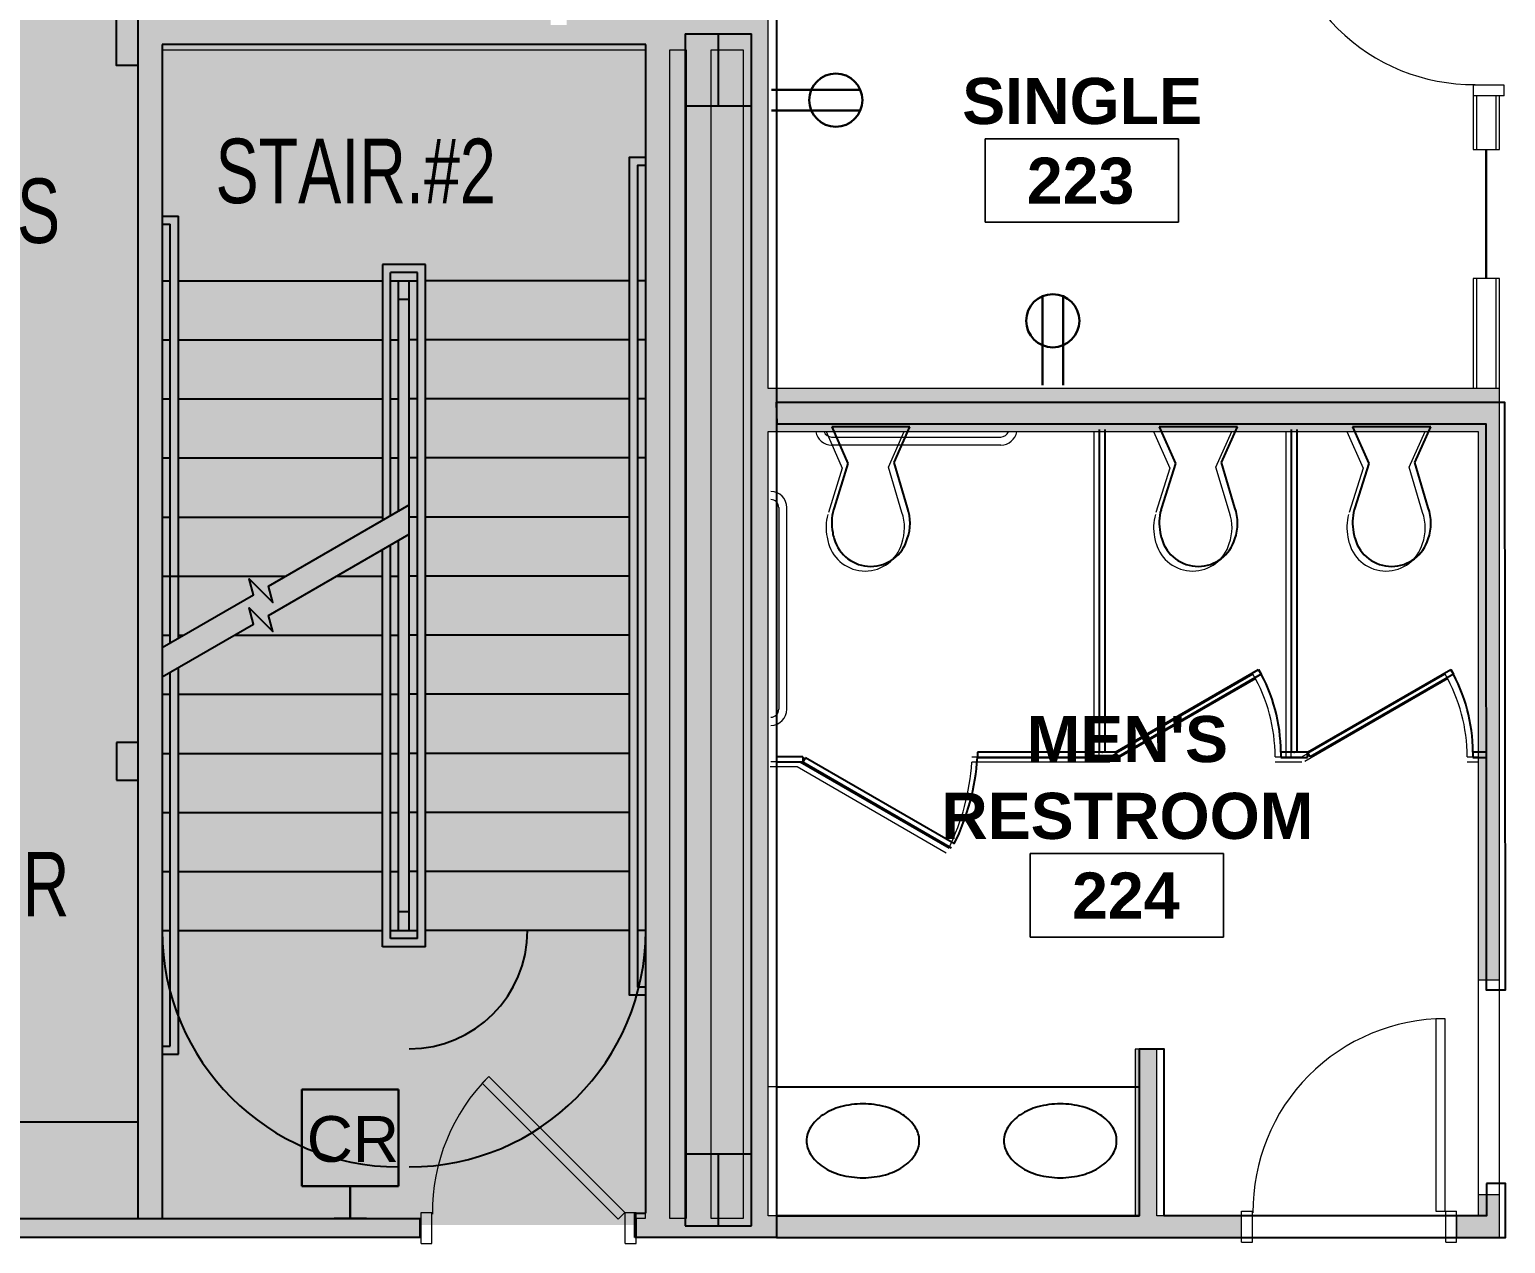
# Model space of a CAD drawing. Header units: inches. Extents: x 25273 to 28081, y 11840 to 13753.
# Drawn here: x 27173.7 to 27448.4, y 12640.2 to 12866.1 of the extents above; entities that cross this region are included whole.
import ezdxf
from ezdxf.enums import TextEntityAlignment as Align
from ezdxf.xclip import XClip

# ---------------------------------------------------------------- set-up
doc = ezdxf.new("R2010")
doc.units = ezdxf.units.IN
doc.header["$MEASUREMENT"] = 0
doc.header["$XCLIPFRAME"] = 2
for name, color, linetype in [('L1$0$A-Plmb', 3, 'Continuous'), ('L1$0$Plaza America BA02$0$17', 2, 'Continuous'), ('L1$0$Plaza America BA02$0$51', 7, 'Continuous'), ('L1$0$SCOPE', 7, 'Continuous')]:
    doc.layers.add(name, color=color, linetype=linetype)
for name, color, linetype, lineweight in [('X1$0$A-ANNO-NOTE', 131, 'Continuous', 30), ('X1$0$A-AREA-IDEN', 2, 'Continuous', 9), ('X1$0$A-DETL', 90, 'Continuous', 13), ('X1$0$A-DETL-GENF', 92, 'Continuous', 9), ('X1$0$A-DOOR', 31, 'Continuous', 13), ('X1$0$A-DOOR-FRAM', 31, 'Continuous', 20), ('X1$0$A-GLAZ', 151, 'Continuous', 13), ('X1$0$A-WALL', 113, 'Continuous', 13), ('X1$0$A-WALL-PATT', 111, 'Continuous', 13), ('X1$0$I-WALL', 2, 'Continuous', 13), ('X1$0$Plaza America_Tower 1_2nd Floor -REVIT_dwg', 8, 'Continuous', 9)]:
    doc.layers.add(name, color=color, linetype=linetype, lineweight=lineweight)
doc.styles.add('L1$0$Plaza America BA02$0$STANDARD', font='txt')
doc.styles.add('X1$0$Swis721 Lt BT', font='swissl.ttf', dxfattribs={"height": 8.514638})
doc.styles.add('X1$0$Swis721 Lt BT_B', font='', dxfattribs={"height": 8.583975})
doc.styles.get('X1$0$Swis721 Lt BT_B').set_extended_font_data('Swis721 Lt BT', bold=True)
pattern_1 = [(0, (0, 0), (30.72, 7.68), [1.267, -21.773, 1.267, -21.773, -122.88]), (0, (0, 0), (30.72, 7.68), [-46.08, 1.267, -44.813, 1.267, -21.773, -53.76]), (0, (0, 0), (30.72, 7.68), [-115.2, 1.267, -14.093, 1.267, -37.133]), (120, (11.52, 3.84), (-22.0110751, 22.7643004), [1.267, -21.773, 1.267, -21.773, -122.88]), (120, (11.52, 3.84), (-22.0110751, 22.7643004), [-46.08, 1.267, -44.813, 1.267, -21.773, -53.76]), (120, (11.52, 3.84), (-22.0110751, 22.7643004), [-115.2, 1.267, -14.093, 1.267, -37.133]), (240, (15.36, 19.2), (-8.7089249, -30.4443004), [1.267, -21.773, 1.267, -21.773, -122.88]), (240, (15.36, 19.2), (-8.7089249, -30.4443004), [-46.08, 1.267, -44.813, 1.267, -21.773, -53.76]), (240, (15.36, 19.2), (-8.7089249, -30.4443004), [-115.2, 1.267, -14.093, 1.267, -37.133])]

# ---------------------------------------------------------------- blocks, each defined once
blk = doc.blocks.new('L1$0$Plaza America BA02$0$W12X14')
at = {"color": 0, "linetype": 'ByBlock'}
for p, q in [((-74.25, 80.249625), (74.25, 80.249625)), ((0, 80.249625), (0, -80.249625)), ((-74.25, -80.249625), (74.25, -80.249625))]:
    blk.add_line(p, q, dxfattribs=at)
blk = doc.blocks.new('L1$0$Plaza America BA02$0$TOILET')
at = {"color": 0, "linetype": 'ByBlock'}
for p, q in [((-82, 180.3), (-51.9, 79.7)), ((51.1, 81.6), (82, 180.3)), ((-51.9, 79.7), (-87.4, 0)), ((87.4, 0), (51.1, 81.6)), ((-87.4, 0), (87.4, 0))]:
    blk.add_line(p, q, dxfattribs=at)
for centre, radius, start, end in [((0, 226.2), 85, 89.9996, 163.8468), ((0, 226.2), 85, 16.1534, 90.0008), ((13.8, 214.7), 101.7, 159.7734, 199.7541), ((24.3, 228.7), 61.2, 6.4687, 20.2311), ((-19.6, 213.6), 106.9, 344.3425, 11.8925), ((37.7, 197.1), 47.3, 339.2232, 344.8192)]:
    blk.add_arc(centre, radius, start, end, dxfattribs=at)
blk = doc.blocks.new('L1')
at = {"layer": 'L1$0$A-Plmb'}
blk.add_line((27093.42, 12662.84), (27193.92, 12662.84), dxfattribs=at)
at = {"layer": 'L1$0$Plaza America BA02$0$17'}
for p, q in [((27198.42, 12831.33), (27201.42, 12831.33)), ((27201.42, 12752.82), (27201.42, 12831.33)), ((27198.42, 12829.83), (27199.92, 12829.83)), ((27199.92, 12751.95), (27199.92, 12829.83)), ((27239.41, 12822.34), (27239.41, 12774.74)), ((27247.41, 12822.34), (27239.41, 12822.34)), ((27245.91, 12820.84), (27240.91, 12820.84)), ((27240.91, 12775.6), (27240.91, 12820.84)), ((27245.91, 12696.94), (27245.91, 12820.84)), ((27247.41, 12695.44), (27247.41, 12822.34)), ((27198.42, 12819.34), (27199.92, 12819.34)), ((27201.42, 12819.34), (27239.41, 12819.34)), ((27240.91, 12819.34), (27245.91, 12819.34)), ((27242.41, 12776.47), (27242.41, 12819.34)), ((27285.41, 12819.34), (27247.41, 12819.34)), ((27288.41, 12819.34), (27286.91, 12819.34)), ((27244.41, 12815.84), (27242.41, 12815.84)), ((27198.42, 12808.35), (27199.92, 12808.35)), ((27201.42, 12808.35), (27239.41, 12808.35)), ((27240.91, 12808.35), (27242.41, 12808.35)), ((27245.91, 12808.35), (27244.41, 12808.35)), ((27285.41, 12808.35), (27247.41, 12808.35)), ((27288.41, 12808.35), (27286.91, 12808.35)), ((27198.42, 12797.36), (27199.92, 12797.36)), ((27201.42, 12797.36), (27239.41, 12797.36)), ((27240.91, 12797.36), (27242.41, 12797.36)), ((27245.91, 12797.36), (27244.41, 12797.36)), ((27285.41, 12797.36), (27247.41, 12797.36)), ((27288.41, 12797.36), (27286.91, 12797.36)), ((27198.42, 12786.37), (27199.92, 12786.37)), ((27201.42, 12786.37), (27239.41, 12786.37)), ((27240.91, 12786.37), (27242.41, 12786.37)), ((27245.91, 12786.37), (27244.41, 12786.37)), ((27285.41, 12786.37), (27247.41, 12786.37)), ((27288.41, 12786.37), (27286.91, 12786.37)), ((27198.42, 12775.37), (27199.92, 12775.37)), ((27201.42, 12775.37), (27239.41, 12775.37)), ((27245.91, 12775.37), (27244.41, 12775.37)), ((27285.41, 12775.37), (27247.41, 12775.37)), ((27239.41, 12695.44), (27239.41, 12769.31)), ((27240.91, 12696.94), (27240.91, 12770.18)), ((27198.42, 12764.38), (27221.46, 12764.38)), ((27230.87, 12764.38), (27239.41, 12764.38)), ((27240.91, 12764.38), (27242.41, 12764.38)), ((27245.91, 12764.38), (27244.41, 12764.38)), ((27198.42, 12753.39), (27199.92, 12753.39)), ((27201.42, 12753.39), (27202.41, 12753.39)), ((27211.82, 12753.39), (27239.41, 12753.39)), ((27240.91, 12753.39), (27242.41, 12753.39)), ((27245.91, 12753.39), (27244.41, 12753.39)), ((27199.92, 12676.95), (27199.92, 12746.52)), ((27201.42, 12675.45), (27201.42, 12747.39)), ((27198.42, 12742.4), (27199.92, 12742.4)), ((27201.42, 12742.4), (27239.41, 12742.4)), ((27240.91, 12742.4), (27242.41, 12742.4)), ((27245.91, 12742.4), (27244.41, 12742.4)), ((27285.41, 12742.4), (27247.41, 12742.4)), ((27198.42, 12731.41), (27199.92, 12731.41)), ((27201.42, 12731.41), (27239.41, 12731.41)), ((27240.91, 12731.41), (27242.41, 12731.41)), ((27245.91, 12731.41), (27244.41, 12731.41)), ((27285.41, 12731.41), (27247.41, 12731.41)), ((27198.42, 12720.42), (27199.92, 12720.42)), ((27201.42, 12720.42), (27239.41, 12720.42)), ((27240.91, 12720.42), (27242.41, 12720.42)), ((27245.91, 12720.42), (27244.41, 12720.42)), ((27285.41, 12720.42), (27247.41, 12720.42)), ((27198.42, 12709.43), (27199.92, 12709.43)), ((27201.42, 12709.43), (27239.41, 12709.43)), ((27240.91, 12709.43), (27242.41, 12709.43)), ((27245.91, 12709.43), (27244.41, 12709.43)), ((27285.41, 12709.43), (27247.41, 12709.43)), ((27244.41, 12701.93), (27242.41, 12701.93)), ((27198.42, 12698.44), (27199.92, 12698.44)), ((27201.42, 12698.44), (27239.41, 12698.44)), ((27240.91, 12698.44), (27245.91, 12698.44)), ((27245.91, 12696.94), (27240.91, 12696.94)), ((27285.41, 12698.44), (27247.41, 12698.44)), ((27288.41, 12698.44), (27286.91, 12698.44)), ((27247.41, 12695.44), (27239.41, 12695.44)), ((27198.42, 12676.95), (27199.92, 12676.95)), ((27198.42, 12675.45), (27201.42, 12675.45))]:
    blk.add_line(p, q, dxfattribs=at)
for points in [[(27288.41, 12686.45), (27285.41, 12686.45), (27285.41, 12842.32), (27288.41, 12842.32)], [(27288.41, 12687.94), (27286.91, 12687.94), (27286.91, 12840.82), (27288.41, 12840.82)], [(27244.41, 12698.44), (27244.41, 12819.34)], [(27198.42, 12751.09), (27215.41, 12760.89), (27214.61, 12763.89), (27219, 12759.5), (27218.2, 12762.5), (27244.41, 12777.62)], [(27198.42, 12745.66), (27215.41, 12755.46), (27214.61, 12758.46), (27219, 12754.07), (27218.2, 12757.07), (27244.41, 12772.19)], [(27242.41, 12698.44), (27242.41, 12771.04)], [(27285.41, 12764.38), (27247.41, 12764.38)], [(27285.41, 12753.39), (27247.41, 12753.39)]]:
    blk.add_lwpolyline(points, dxfattribs=at)
for centre, major_axis, start_param, end_param in [((27242.41, 12698.44), (44, 0), 3.141593, 4.712389), ((27244.41, 12698.44), (44, 0), 4.712389, 6.283185), ((27244.41, 12698.44), (22, 0), 4.712389, 6.283185)]:
    blk.add_ellipse(centre, major_axis=major_axis, ratio=0.99924, start_param=start_param, end_param=end_param, dxfattribs=at)
at = {"layer": 'L1$0$SCOPE'}
for p, q in [((27193.92, 12644.85), (27193.92, 12916.76)), ((27295.72, 12865.24), (27308.1, 12865.24)), ((27295.72, 12865.24), (27295.72, 12643.54)), ((27295.72, 12865.24), (27295.72, 12865.24)), ((27288.41, 12863.3), (27198.42, 12863.3)), ((27198.42, 12863.3), (27198.42, 12644.85)), ((27288.41, 12645.85), (27288.41, 12863.3)), ((27193.92, 12733.41), (27189.92, 12733.41)), ((27189.92, 12733.41), (27189.92, 12726.41)), ((27189.92, 12726.41), (27189.92, 12726.41)), ((27189.92, 12726.41), (27193.92, 12726.41)), ((27193.92, 12644.85), (27193.92, 12644.85)), ((27246.41, 12641.36), (27246.41, 12644.85)), ((27286.41, 12641.36), (27286.41, 12645.85)), ((27286.41, 12645.85), (27288.41, 12645.85)), ((27295.72, 12643.54), (27308.1, 12643.54)), ((27246.41, 12641.36), (27051.92, 12641.36)), ((27312.72, 12641.36), (27286.41, 12641.36))]:
    blk.add_line(p, q, dxfattribs=at)
at = {"layer": 'L1$0$SCOPE', "linetype": 'Continuous'}
for p, q in [((27312.72, 12867.8), (27312.72, 12641.36)), ((27308.1, 12643.54), (27308.1, 12865.24)), ((27372.85, 12731.63), (27372.85, 12791.63)), ((27373.85, 12791.63), (27373.85, 12731.63)), ((27408.6, 12731.63), (27408.6, 12791.63)), ((27409.6, 12791.63), (27409.6, 12731.63)), ((27375.85, 12731.63), (27402.48, 12747)), ((27402.48, 12747), (27402.98, 12746.14)), ((27411.6, 12731.63), (27438.23, 12747)), ((27438.23, 12747), (27438.73, 12746.14)), ((27402.98, 12746.14), (27376.35, 12730.76)), ((27438.73, 12746.14), (27412.1, 12730.76)), ((27317.63, 12729.76), (27312.63, 12729.76)), ((27317.63, 12730.76), (27312.72, 12730.76)), ((27317.63, 12730.76), (27317.63, 12729.76)), ((27318.13, 12730.63), (27317.63, 12729.76)), ((27345.35, 12713.76), (27317.63, 12729.76)), ((27318.13, 12730.63), (27345.85, 12714.63)), ((27375.85, 12731.63), (27350.13, 12731.63)), ((27350.13, 12731.63), (27350.13, 12730.63)), ((27350.13, 12730.63), (27375.85, 12730.63)), ((27375.85, 12731.63), (27375.85, 12730.63)), ((27376.35, 12730.76), (27375.85, 12731.63)), ((27411.6, 12731.63), (27406.6, 12731.63)), ((27406.6, 12731.63), (27406.6, 12730.63)), ((27406.6, 12730.63), (27411.6, 12730.63)), ((27411.6, 12730.63), (27411.6, 12731.63)), ((27412.1, 12730.76), (27411.6, 12731.63)), ((27444.86, 12731.63), (27442.35, 12731.63)), ((27442.35, 12731.63), (27442.35, 12730.63)), ((27442.35, 12730.63), (27444.86, 12730.63)), ((27312.72, 12669.38), (27380.25, 12669.38)), ((27093.42, 12644.85), (27246.41, 12644.85)), ((27312.72, 12645.38), (27380.25, 12645.38))]:
    blk.add_line(p, q, dxfattribs=at)
at = {"layer": 'L1$0$SCOPE'}
blk.add_lwpolyline([(27193.92, 12859.37), (27189.92, 12859.37), (27189.92, 12916.76), (27253.91, 12916.76)], dxfattribs=at)
at = {"layer": 'L1$0$SCOPE', "linetype": 'Continuous'}
blk.add_lwpolyline([(27312.72, 12796.75), (27448.24, 12796.75), (27448.37, 12687.36), (27444.87, 12687.36), (27444.85, 12792.63), (27312.85, 12792.63)], close=True, dxfattribs=at)
blk.add_lwpolyline([(27444.87, 12651.36), (27444.87, 12645.38), (27384.88, 12645.38), (27384.88, 12676.38), (27380.25, 12676.38), (27380.25, 12645.38), (27312.72, 12645.38), (27312.72, 12641.36), (27448.42, 12641.36), (27448.42, 12651.36), (27444.87, 12651.36)], dxfattribs=at)
for centre, radius, start, end in [((27375.85, 12731.63), 30.75, 0, 30), ((27411.6, 12731.63), 30.75, 0, 30), ((27308.55, 12733.2), 41.66, 333.5327, 356.4677)]:
    blk.add_arc(centre, radius, start, end, dxfattribs=at)
for centre, major_axis, start_param, end_param in [((27325.77, 12657.55), (0, 7.94), 0.580003, 1.007022), ((27327.62, 12654.72), (0, 11.32), 0.264999, 0.580003), ((27328.83, 12650.24), (0, 15.96), 0, 0.264999), ((27328.83, 12650.24), (0, 15.96), 6.018186, 6.283185), ((27330.05, 12654.72), (0, 11.32), 5.703182, 6.018186), ((27331.9, 12657.55), (0, 7.94), 5.276164, 5.703182), ((27362.5, 12657.55), (0, 7.94), 0.580003, 1.007022), ((27364.35, 12654.72), (0, 11.32), 0.264999, 0.580003), ((27365.57, 12650.24), (0, 15.96), 0, 0.264999), ((27365.57, 12650.24), (0, 15.96), 6.018186, 6.283185), ((27366.78, 12654.72), (0, 11.32), 5.703182, 6.018186), ((27368.63, 12657.55), (0, 7.94), 5.276164, 5.703182), ((27322.95, 12659.33), (0, 4.61), 1.007022, 1.570796), ((27334.71, 12659.33), (0, 4.61), 4.712389, 5.276164), ((27359.68, 12659.33), (0, 4.61), 1.007022, 1.570796), ((27371.45, 12659.33), (0, 4.61), 4.712389, 5.276164), ((27322.95, 12659.33), (0, 4.61), 1.570796, 2.134571), ((27334.71, 12659.33), (0, 4.61), 4.148614, 4.712389), ((27359.68, 12659.33), (0, 4.61), 1.570796, 2.134571), ((27371.45, 12659.33), (0, 4.61), 4.148614, 4.712389), ((27325.77, 12661.11), (0, 7.94), 2.134571, 2.56159), ((27331.9, 12661.11), (0, 7.94), 3.721596, 4.148614), ((27362.5, 12661.11), (0, 7.94), 2.134571, 2.56159), ((27368.63, 12661.11), (0, 7.94), 3.721596, 4.148614), ((27327.62, 12663.94), (0, 11.32), 2.56159, 2.876594), ((27328.83, 12668.42), (0, 15.96), 2.876594, 3.141593), ((27328.83, 12668.42), (0, 15.96), 3.141593, 3.406592), ((27330.05, 12663.94), (0, 11.32), 3.406592, 3.721596), ((27364.35, 12663.94), (0, 11.32), 2.56159, 2.876594), ((27365.57, 12668.42), (0, 15.96), 2.876594, 3.141593), ((27365.57, 12668.42), (0, 15.96), 3.141593, 3.406592), ((27366.78, 12663.94), (0, 11.32), 3.406592, 3.721596)]:
    blk.add_ellipse(centre, major_axis=major_axis, ratio=0.99924, start_param=start_param, end_param=end_param, dxfattribs=at)
for p in [(27373.35, 12731.63), (27409.1, 12731.63)]:
    blk.add_point(p, dxfattribs=at)
at = {"layer": 'L1$0$SCOPE', "linetype": 'Continuous', "xscale": 0.08332999666890828, "yscale": 0.08326667999972415}
blk.add_blockref('L1$0$Plaza America BA02$0$W12X14', (27301.91, 12858.56), dxfattribs=at)
at = {"layer": 'L1$0$SCOPE', "linetype": 'Continuous', "xscale": 0.08326667999790516, "yscale": 0.08332999666890828, "rotation": 180}
for p in [(27330.3, 12792.13), (27391.25, 12792.13), (27427.23, 12792.13)]:
    blk.add_blockref('L1$0$Plaza America BA02$0$TOILET', p, dxfattribs=at)
at = {"layer": 'L1$0$SCOPE', "xscale": 0.08332999666890828, "yscale": 0.08326667999972415}
blk.add_blockref('L1$0$Plaza America BA02$0$W12X14', (27301.91, 12650.22), dxfattribs=at)
at = {"layer": 'L1$0$Plaza America BA02$0$51', "style": 'L1$0$Plaza America BA02$0$STANDARD', "width": 0.75}
for s, p in [('STAIR.#2', (27208.34, 12845.76)), ("WOMEN'S", (27121.63, 12838.35)), ('POWDER', (27126.99, 12713.08))]:
    blk.add_text(s, height=12, dxfattribs=at).set_placement(p, align=Align.TOP_LEFT)
blk = doc.blocks.new('X1$0$Single Flush - OTJ_SOLIDFLUSH_ALUM-4757488-FIRST FLOOR POWER _ SIGNAL')
at = {"layer": 'X1$0$A-DOOR', "color": 8, "lineweight": 20}
for p, q in [((-7.42, 28.2), (-8.65, 26.96)), ((17.91, 2.87), (-7.42, 28.2)), ((-8.65, 26.96), (16.67, 1.64)), ((16.67, 1.64), (17.91, 2.87))]:
    blk.add_line(p, q, dxfattribs=at)
at = {"layer": 'X1$0$A-DOOR', "lineweight": 9}
blk.add_arc((17.91, 2.87), 35.81, 135, 180.5, dxfattribs=at)
at = {"layer": 'X1$0$A-DOOR-FRAM', "color": 8}
for p, q in [((-20, -2.88), (-20, 2.87)), ((-20, 2.87), (-18, 2.87)), ((-18, -2.88), (-18, 2.87)), ((18, -2.88), (18, 2.87)), ((18, 2.87), (20, 2.87)), ((20, -2.88), (20, 2.87)), ((-20, -2.88), (-18, -2.88)), ((18, -2.88), (20, -2.88))]:
    blk.add_line(p, q, dxfattribs=at)
blk = doc.blocks.new('X1$0$Single Flush - OTJ_SOLIDFLUSH_ALUM-4900816-FIRST FLOOR POWER _ SIGNAL')
at = {"layer": 'X1$0$A-DOOR', "lineweight": 20}
for p, q in [((16.15625, 38.25), (16.15625, 2.4375)), ((17.90625, 38.25), (16.15625, 38.25)), ((17.90625, 2.4375), (17.90625, 38.25)), ((16.15625, 2.4375), (17.90625, 2.4375))]:
    blk.add_line(p, q, dxfattribs=at)
at = {"layer": 'X1$0$A-DOOR', "lineweight": 9}
blk.add_arc((17.90625, 2.4375), 35.8125, 90, 180.5, dxfattribs=at)
at = {"layer": 'X1$0$A-DOOR-FRAM'}
for p, q in [((-20, -3.3125), (-20, 2.4375)), ((-20, 2.4375), (-18, 2.4375)), ((-18, -3.3125), (-18, 2.4375)), ((18.000004, -3.3125), (18.000004, 2.4375)), ((18.000004, 2.4375), (20.000004, 2.4375)), ((20.000004, -3.3125), (20.000004, 2.4375)), ((-20, -3.3125), (-18, -3.3125)), ((18.000004, -3.3125), (20.000004, -3.3125))]:
    blk.add_line(p, q, dxfattribs=at)
blk = doc.blocks.new('X1$0$Frameless opening with glazing - 24_ x 96_-4900874-FIRST FLOOR POWER _ SIGNAL')
at = {"layer": 'X1$0$A-GLAZ', "lineweight": 30}
blk.add_line((-13.5, 0.0625), (10.5, 0.0625), dxfattribs=at)
blk = doc.blocks.new('X1$0$Single Flush - OTJ_SOLIDFLUSH_ALUM-5252930-FIRST FLOOR POWER _ SIGNAL')
at = {"layer": 'X1$0$A-DOOR', "lineweight": 20}
for p, q in [((16.15625, 38.6875), (16.15625, 2.875)), ((17.90625, 38.6875), (16.15625, 38.6875)), ((17.90625, 2.875), (17.90625, 38.6875)), ((16.15625, 2.875), (17.90625, 2.875))]:
    blk.add_line(p, q, dxfattribs=at)
at = {"layer": 'X1$0$A-DOOR', "lineweight": 9}
blk.add_arc((17.90625, 2.875), 35.8125, 90, 180.5, dxfattribs=at)
at = {"layer": 'X1$0$A-DOOR-FRAM'}
for p, q in [((-20, -2.875), (-20, 2.875)), ((-20, 2.875), (-18, 2.875)), ((-18, -2.875), (-18, 2.875)), ((18.000004, -2.875), (18.000004, 2.875)), ((18.000004, 2.875), (20.000004, 2.875)), ((20.000004, -2.875), (20.000004, 2.875)), ((-20, -2.875), (-18, -2.875)), ((18.000004, -2.875), (20.000004, -2.875))]:
    blk.add_line(p, q, dxfattribs=at)
blk = doc.blocks.new('X1$0$Room Tag - Room Name and Number-3379422-FIRST FLOOR POWER _ SIGNAL')
at = {"layer": 'X1$0$A-AREA-IDEN'}
for p, q in [((-0.1881, -0.1636), (-0.1881, -0.0018)), ((-0.1881, -0.0018), (0.1869, -0.0018)), ((0.1869, -0.0018), (-0.1881, -0.0018)), ((-0.1881, -0.0018), (-0.1881, -0.1636)), ((0.1869, -0.0018), (0.1869, -0.1636)), ((0.1869, -0.1636), (0.1869, -0.0018)), ((0.1869, -0.1636), (-0.1881, -0.1636)), ((-0.1881, -0.1636), (0.1869, -0.1636))]:
    blk.add_line(p, q, dxfattribs=at)
blk = doc.blocks.new('X1')
at = {"layer": 'X1$0$A-DETL-GENF'}
h = blk.add_hatch(color=9, dxfattribs=at)
h.paths.add_polyline_path([(27087.52, 12643.67), (27089.92, 12643.67), (27089.92, 12657.84), (27052.32, 12657.84), (27052.32, 12643.67), (27052.63, 12643.67)], flags=0)
h.paths.add_polyline_path([(27273.47, 12643.67), (27286.6, 12643.67), (27286.6, 12644.86), (27288.29, 12644.86), (27288.29, 12862.26), (27198.54, 12862.26), (27198.54, 12644.86), (27246.6, 12644.86), (27246.6, 12643.67)], flags=0)
h.paths.add_polyline_path([(26980.88, 12643.67), (27050.32, 12643.67), (27050.32, 12659.84), (27089.92, 12659.84), (27089.92, 12683.41), (27093.42, 12683.41), (27093.42, 12644.86), (27193.92, 12644.86), (27193.92, 12726.41), (27189.92, 12726.41), (27189.92, 12733.41), (27193.92, 12733.41), (27193.92, 12916.76), (27253.72, 12916.76), (27253.72, 12996.11), (27073.92, 12996.11), (27073.92, 12862.87), (27133.92, 12862.87), (27133.92, 12859.37), (27097.92, 12859.37), (27097.92, 12733.41), (27144.92, 12733.41), (27144.92, 12726.41), (27093.42, 12726.41), (27093.42, 12723.41), (27089.92, 12723.41), (27089.92, 12757.39), (27088.42, 12757.39), (27088.42, 12760.89), (27089.92, 12760.89), (27089.92, 12859.37), (27047.92, 12859.37), (27047.92, 12814.88), (27044.42, 12814.88), (27044.42, 12859.37), (26991.69, 12859.37), (26991.69, 12771.38), (27044.42, 12771.38), (27044.42, 12774.88), (27047.92, 12774.88), (27047.92, 12760.89), (27048.42, 12760.89), (27048.42, 12757.39), (26980.32, 12757.36), (26980.32, 12734.57), (26976.82, 12734.57), (26976.82, 12757.36), (26976.19, 12757.36), (26976.19, 12784.36), (26971.67, 12784.36), (26971.67, 12788.36), (26988.19, 12788.36), (26988.19, 12862.87), (27049.92, 12862.87), (27049.92, 12996.11), (26900.43, 12996.11), (26900.43, 12815.84), (26895.43, 12815.84), (26895.43, 12788.36), (26931.67, 12788.36), (26931.67, 12784.36), (26895.43, 12784.36), (26895.43, 12765.13), (26883.43, 12765.13), (26883.43, 12692.32), (26976.82, 12692.32), (26976.82, 12694.57), (26980.32, 12694.57), (26980.32, 12643.67)], flags=0)
h.paths.add_polyline_path([(27306.55, 12644.86), (27306.55, 12862.26), (27300.58, 12862.26), (27300.58, 12644.86)], flags=0)
h.paths.add_polyline_path([(27292.91, 12644.86), (27295.95, 12644.86), (27295.95, 12862.26), (27292.91, 12862.26), (27292.91, 12645.86)], flags=0)
h.paths.add_polyline_path([(26883.43, 12645.98), (26976.82, 12645.98), (26976.82, 12656.84), (26883.43, 12656.84), (26883.43, 12646.14)], flags=0)
h.paths.add_polyline_path([(26852.25, 12645.98), (26879.93, 12645.98), (26879.93, 12765.13), (26780.35, 12765.13), (26780.35, 12732.42), (26775.35, 12732.42), (26775.35, 12690.92), (26780.35, 12690.92), (26780.35, 12645.98), (26794.69, 12645.98)], flags=0)
h.paths.add_polyline_path([(26940, 12660.34), (26976.82, 12660.34), (26976.82, 12688.82), (26883.43, 12688.82), (26883.43, 12660.34), (26884.56, 12660.34)], flags=0)
h.paths.add_polyline_path([(27027.75, 12762.39), (27036.44, 12762.39), (27036.44, 12766.38), (26991.69, 12766.38), (26991.69, 12762.39), (27005.81, 12762.39)], flags=0)
h.paths.add_polyline_path([(26095.35, 12767.11), (26110.71, 12767.11), (26110.71, 12996.11), (26095.35, 12996.11), (26095.35, 12783.64)], flags=0)
h.paths.add_polyline_path([(26443.82, 12767.11), (26502.07, 12767.11), (26502.07, 12785.09), (26443.82, 12785.09)], flags=0)
h.paths.add_polyline_path([(26431.89, 12767.11), (26439.82, 12767.11), (26439.82, 12789.09), (26502.07, 12789.09), (26502.07, 12843.66), (26462.69, 12843.66), (26462.69, 12913.61), (26502.07, 12913.61), (26502.07, 12971.12), (26439.32, 12971.12), (26439.32, 12990.11), (26374.31, 12990.11), (26374.31, 12915.83), (26312.85, 12915.83), (26312.85, 12767.11), (26431.8, 12767.11)], flags=0)
h.paths.add_polyline_path([(26194.15, 12767.11), (26205.33, 12767.11), (26205.33, 12996.11), (26159.42, 12996.11), (26159.42, 12999.11), (26119.42, 12999.11), (26119.42, 12996.11), (26115.33, 12996.11), (26115.35, 12767.11), (26150.28, 12767.11)], flags=0)
h.paths.add_polyline_path([(26209.96, 12767.11), (26229.64, 12767.11), (26229.64, 12813.56), (26209.96, 12813.56), (26209.96, 12796.35)], flags=0)
h.paths.add_polyline_path([(26308.85, 12767.11), (26308.85, 12813.56), (26233.14, 12813.56), (26233.14, 12767.11), (26281.9, 12767.11)], flags=0)
h.paths.add_polyline_path([(26879.93, 12775.13), (26881.43, 12775.13), (26881.43, 12878.23), (26780.35, 12878.23), (26780.35, 12849.04), (26775.35, 12849.04), (26775.35, 12807.54), (26780.35, 12807.54), (26780.35, 12775.13), (26852.25, 12775.13)], flags=0)
h.paths.add_polyline_path([(26520.32, 12776.11), (26520.32, 12990.11), (26512.07, 12990.11), (26512.07, 12776.11)], flags=0)
h.paths.add_polyline_path([(26612.11, 12776.11), (26613.35, 12776.11), (26613.35, 12808.86), (26619.35, 12808.86), (26619.35, 12850.36), (26613.35, 12850.36), (26613.35, 12878.07), (26523.82, 12878.07), (26523.82, 12776.11)], flags=0)
h.paths.add_polyline_path([(26229.64, 12817.56), (26308.85, 12817.56), (26308.85, 12937.11), (26312.85, 12937.11), (26312.85, 12921.83), (26368.31, 12921.83), (26368.31, 12990.11), (26349.82, 12990.11), (26349.82, 12980.62), (26312.85, 12980.62), (26312.85, 12977.11), (26308.85, 12977.11), (26308.85, 12996.11), (26291.85, 12996.11), (26291.85, 12999.11), (26251.85, 12999.11), (26251.85, 12996.11), (26209.96, 12996.11), (26209.96, 12817.56), (26211.74, 12817.56)], flags=0)
h.paths.add_polyline_path([(26502.07, 12847.66), (26502.07, 12909.61), (26466.69, 12909.61), (26466.69, 12847.66), (26501.27, 12847.66)], flags=0)
h.paths.add_polyline_path([(27056.92, 12862.87), (27066.92, 12862.87), (27066.92, 12996.11), (27056.92, 12996.11), (27056.92, 12864.39)], flags=0)
h.paths.add_polyline_path([(27198.54, 12866.89), (27270.72, 12866.89), (27270.72, 12996.11), (27261.72, 12996.11), (27261.72, 12912.76), (27198.54, 12912.76), (27198.54, 12885.78)], flags=0)
h.paths.add_polyline_path([(26523.95, 12882.07), (26613.35, 12882.07), (26613.35, 12911.36), (26619.35, 12911.36), (26619.35, 12952.86), (26613.35, 12952.86), (26613.35, 12984.11), (26615.35, 12984.11), (26615.35, 12990.11), (26523.82, 12990.11), (26523.82, 12882.07)], flags=0)
h.paths.add_polyline_path([(26881.43, 12882.23), (26881.43, 12986.11), (26780.35, 12986.11), (26780.35, 12957.77), (26775.35, 12957.77), (26775.35, 12916.27), (26780.35, 12916.27), (26780.35, 12882.23), (26852.25, 12882.23)], flags=0)
h.paths.add_polyline_path([(26479.87, 12975.12), (26502.07, 12975.12), (26502.07, 12990.11), (26443.32, 12990.11), (26443.32, 12975.12), (26476.24, 12975.12)], flags=0)
h.paths.add_polyline_path([(26334.32, 12985.62), (26334.32, 12988.61), (26312.85, 12988.61), (26312.85, 12985.62), (26325.77, 12985.62)], flags=0)
h.paths.add_polyline_path([(26334.32, 12993.61), (26334.32, 12999.11), (26312.85, 12999.11), (26312.85, 12993.61), (26325.77, 12993.61)], flags=0)
at = {"layer": 'X1$0$A-WALL-PATT', "lineweight": 9}
h = blk.add_hatch(dxfattribs=at)
h.set_pattern_fill('FP1_1', color=256, style=0, pattern_type=2)
h.set_pattern_definition(pattern_1)
h.paths.add_polyline_path([(27443.07, 12799.26), (27443.07, 12819.74), (27442.44, 12819.74), (27442.44, 12799.26)], flags=0)
h.paths.add_polyline_path([(27443.07, 12843.74), (27443.07, 12853.74), (27442.44, 12853.74), (27442.44, 12843.74)], flags=0)
h.paths.add_polyline_path([(27442.44, 12893.74), (27443.07, 12893.74), (27443.07, 12901.01), (27442.44, 12901.01), (27442.44, 12900.05)], flags=0)
h.paths.add_polyline_path([(27443.07, 12904.64), (27443.07, 12906.62), (27442.44, 12906.62), (27442.44, 12904.64)], flags=0)
h.paths.add_polyline_path([(27442.44, 12946.62), (27443.07, 12946.62), (27443.07, 12997.86), (27442.44, 12997.86), (27442.44, 12973.72)], flags=0)
h.paths.add_polyline_path([(27442.44, 13001.49), (27443.07, 13001.49), (27443.07, 13069.61), (27442.44, 13069.61), (27442.44, 13002.11)], flags=0)
h.paths.add_polyline_path([(27443.07, 13093.61), (27443.07, 13103.61), (27442.44, 13103.61), (27442.44, 13093.61)], flags=0)
h.paths.add_polyline_path([(27442.44, 13143.61), (27443.07, 13143.61), (27443.07, 13148.23), (27442.44, 13148.23), (27442.44, 13146.81)], flags=0)
h.paths.add_polyline_path([(27443.07, 13151.86), (27443.07, 13156.48), (27442.44, 13156.48), (27442.44, 13151.86)], flags=0)
h = blk.add_hatch(dxfattribs=at)
h.set_pattern_fill('FP1_1', color=256, style=0, pattern_type=2)
h.set_pattern_definition(pattern_1)
h.paths.add_polyline_path([(27446.69, 12799.26), (27447.32, 12799.26), (27447.32, 12819.74), (27446.69, 12819.74)], flags=0)
h.paths.add_polyline_path([(27447.32, 12843.74), (27447.32, 12853.74), (27446.69, 12853.74), (27446.69, 12843.74)], flags=0)
h.paths.add_polyline_path([(27446.69, 12893.74), (27447.32, 12893.74), (27447.32, 12906.62), (27446.69, 12906.62), (27446.69, 12901.01)], flags=0)
h.paths.add_polyline_path([(27446.69, 12946.62), (27447.32, 12946.62), (27447.32, 13069.61), (27446.69, 13069.61), (27446.69, 12973.72)], flags=0)
h.paths.add_polyline_path([(27446.69, 13093.61), (27447.32, 13093.61), (27447.32, 13103.61), (27446.69, 13103.61)], flags=0)
h.paths.add_polyline_path([(27446.69, 13143.61), (27447.32, 13143.61), (27447.32, 13156.48), (27446.69, 13156.48), (27446.69, 13148.23)], flags=0)
for points in [[(27198.54, 12644.86), (27198.54, 12912.76), (27193.92, 12912.76), (27193.92, 12644.86)], [(27273.72, 12862.26), (27311.18, 12862.26), (27311.18, 12869.26), (27273.72, 12869.26), (27273.72, 12866.89)], [(27198.54, 12862.26), (27273.72, 12862.26), (27273.72, 12866.89), (27198.54, 12866.89)], [(27292.91, 12644.86), (27292.91, 12862.26), (27288.29, 12862.26), (27288.29, 12644.86)], [(27300.58, 12644.86), (27300.58, 12862.26), (27295.95, 12862.26), (27295.99, 12644.86)], [(27311.18, 12799.26), (27311.18, 12862.26), (27306.55, 12862.26), (27306.55, 12799.26), (27310.55, 12799.26)], [(27311.18, 12641.36), (27311.18, 12799.26), (27306.55, 12799.26), (27306.55, 12641.36)], [(27447.32, 12791.26), (27447.32, 12799.26), (27311.18, 12799.26), (27311.18, 12791.26), (27443.32, 12791.26)], [(27193.92, 12726.41), (27193.92, 12733.41), (27189.92, 12733.41), (27189.92, 12726.41)], [(27383.51, 12645.36), (27383.51, 12676.38), (27379.51, 12676.38), (27379.51, 12645.36)]]:
    blk.add_hatch(color=7, dxfattribs=at).paths.add_polyline_path(points, flags=0)
h = blk.add_hatch(color=7, dxfattribs=at)
h.paths.add_polyline_path([(27447.32, 12641.36), (27447.32, 12649.26), (27443.32, 12649.26), (27443.32, 12641.36)], flags=0)
h.paths.add_polyline_path([(27443.32, 12689.26), (27447.32, 12689.26), (27447.32, 12791.26), (27443.32, 12791.26)], flags=0)
h = blk.add_hatch(color=7, dxfattribs=at)
h.paths.add_polyline_path([(27295.95, 12641.36), (27306.55, 12641.36), (27306.55, 12644.86), (27286.6, 12644.86), (27286.6, 12641.36), (27292.91, 12641.36)], flags=0)
h.paths.add_polyline_path([(27089.92, 12641.36), (27246.6, 12641.36), (27246.6, 12644.86), (27089.92, 12644.86), (27089.92, 12643.36)], flags=0)
h = blk.add_hatch(color=7, dxfattribs=at)
h.paths.add_polyline_path([(27378.74, 12641.36), (27399.32, 12641.36), (27399.32, 12645.36), (27311.18, 12645.36), (27311.18, 12641.36)], flags=0)
h.paths.add_polyline_path([(27443.32, 12641.36), (27443.32, 12645.36), (27439.32, 12645.36), (27439.32, 12641.36)], flags=0)
at = {"layer": 'X1$0$A-ANNO-NOTE'}
for p, q in [((27311.83, 12854.84), (27328.36, 12854.84)), ((27311.83, 12851), (27328.36, 12851)), ((27362.25, 12799.92), (27362.25, 12816.44)), ((27366.08, 12799.92), (27366.08, 12816.44)), ((27242.42, 12668.86), (27224.42, 12668.86)), ((27224.42, 12668.86), (27224.42, 12650.86)), ((27242.42, 12650.86), (27242.42, 12668.86)), ((27224.42, 12650.86), (27242.42, 12650.86)), ((27233.42, 12644.86), (27233.42, 12650.86)), ((27236.42, 12644.86), (27230.42, 12644.86))]:
    blk.add_line(p, q, dxfattribs=at)
for centre in [(27323.79, 12852.92), (27364.17, 12811.88)]:
    blk.add_circle(centre, 4.95, dxfattribs=at)
at = {"layer": 'X1$0$A-DETL', "lineweight": 9}
for p, q in [((27321.98, 12791.26), (27325, 12784.47)), ((27323.01, 12790.26), (27354.51, 12790.26)), ((27333.57, 12784.62), (27336.52, 12791.26)), ((27371.8, 12791.26), (27371.8, 12730.76)), ((27372.8, 12730.76), (27372.8, 12791.26)), ((27382.93, 12791.26), (27385.95, 12784.47)), ((27394.53, 12784.62), (27397.48, 12791.26)), ((27407.55, 12791.26), (27407.55, 12730.76)), ((27408.55, 12730.76), (27408.55, 12791.26)), ((27418.9, 12791.26), (27421.93, 12784.47)), ((27430.5, 12784.62), (27433.45, 12791.26)), ((27354.51, 12788.76), (27323.01, 12788.76)), ((27325, 12784.47), (27322.43, 12776.23)), ((27336.08, 12776.23), (27333.57, 12784.62)), ((27385.95, 12784.47), (27383.38, 12776.23)), ((27397.03, 12776.23), (27394.53, 12784.62)), ((27421.93, 12784.47), (27419.35, 12776.23)), ((27433, 12776.23), (27430.5, 12784.62)), ((27313.18, 12777.12), (27313.18, 12739.62)), ((27314.68, 12739.62), (27314.68, 12777.12)), ((27374.8, 12730.76), (27401.43, 12746.14)), ((27401.93, 12745.27), (27375.3, 12729.9)), ((27410.55, 12730.76), (27437.18, 12746.14)), ((27437.68, 12745.27), (27411.05, 12729.9)), ((27311.68, 12729.9), (27316.59, 12729.9)), ((27317.09, 12729.76), (27344.8, 12713.76)), ((27349.09, 12730.76), (27374.8, 12730.76)), ((27374.8, 12729.76), (27349.09, 12729.76)), ((27405.55, 12730.76), (27410.55, 12730.76)), ((27410.55, 12729.76), (27405.55, 12729.76)), ((27441.3, 12730.76), (27443.32, 12730.76)), ((27443.32, 12729.76), (27441.3, 12729.76)), ((27316.59, 12728.9), (27311.59, 12728.9)), ((27344.34, 12712.87), (27316.59, 12728.9)), ((27379.51, 12669.38), (27311.18, 12669.38)), ((27093.42, 12662.84), (27193.92, 12662.84))]:
    blk.add_line(p, q, dxfattribs=at)
for centre, radius, start, end in [((27323.01, 12791.76), 3, 189.7992, 270), ((27323.01, 12791.76), 1.5, 200, 270), ((27354.51, 12791.76), 3, 270, 350.2008), ((27354.51, 12791.76), 1.5, 270, 340), ((27311.68, 12777.12), 3, 0, 90), ((27311.68, 12777.12), 1.5, 0, 90), ((27374.8, 12730.76), 30.75, 0, 30), ((27410.55, 12730.76), 30.75, 0, 30), ((27311.68, 12739.62), 1.5, 270, 0), ((27311.68, 12739.62), 3, 270, 0), ((27307.51, 12732.33), 41.66, 333.5327, 356.4677)]:
    blk.add_arc(centre, radius, start, end, dxfattribs=at)
for centre, major_axis, start_param, end_param in [((27330.88, 12773.46), (0, 8.91), 1.297521, 1.778359), ((27328.1, 12773.37), (0, 8.48), 4.359369, 5.057168), ((27391.84, 12773.46), (0, 8.91), 1.297521, 1.778359), ((27389.06, 12773.37), (0, 8.48), 4.359369, 5.057168), ((27427.81, 12773.46), (0, 8.91), 1.297521, 1.778359), ((27425.03, 12773.37), (0, 8.48), 4.359369, 5.057168), ((27327.23, 12772.2), (0, 5.1), 1.683696, 1.923896), ((27388.18, 12772.2), (0, 5.1), 1.683696, 1.923896), ((27424.15, 12772.2), (0, 5.1), 1.683696, 1.923896), ((27329.25, 12772.41), (0, 7.09), 1.852726, 3.141606), ((27329.25, 12772.41), (0, 7.09), 3.141586, 4.430463), ((27390.21, 12772.41), (0, 7.09), 1.852726, 3.141606), ((27390.21, 12772.41), (0, 7.09), 3.141586, 4.430463), ((27426.18, 12772.41), (0, 7.09), 1.852726, 3.141606), ((27426.18, 12772.41), (0, 7.09), 3.141586, 4.430463)]:
    blk.add_ellipse(centre, major_axis=major_axis, ratio=0.99924, start_param=start_param, end_param=end_param, dxfattribs=at)
at = {"layer": 'X1$0$A-WALL', "color": 8, "lineweight": 20}
for p, q in [((27193.92, 12916.76), (27193.92, 12733.41)), ((27311.18, 12799.26), (27311.18, 12869.26)), ((27198.54, 12644.86), (27198.54, 12862.26)), ((27198.54, 12862.26), (27288.29, 12862.26)), ((27288.29, 12862.26), (27288.29, 12644.86)), ((27292.91, 12644.86), (27292.91, 12862.26)), ((27292.91, 12862.26), (27295.95, 12862.26)), ((27295.95, 12862.26), (27295.95, 12644.86)), ((27300.58, 12644.86), (27300.58, 12862.26)), ((27300.58, 12862.26), (27306.55, 12862.26)), ((27306.55, 12862.26), (27306.55, 12644.86)), ((27447.32, 12799.26), (27311.18, 12799.26)), ((27447.32, 12689.26), (27447.32, 12799.26)), ((27311.18, 12645.36), (27311.18, 12791.26)), ((27311.18, 12791.26), (27443.32, 12791.26)), ((27443.32, 12791.26), (27443.32, 12689.26)), ((27193.92, 12733.41), (27189.92, 12733.41)), ((27189.92, 12733.41), (27189.92, 12726.41)), ((27189.92, 12726.41), (27193.92, 12726.41)), ((27193.92, 12726.41), (27193.92, 12644.86)), ((27379.51, 12676.38), (27379.51, 12645.36)), ((27383.51, 12676.38), (27379.51, 12676.38)), ((27383.51, 12645.36), (27383.51, 12676.38)), ((27443.32, 12649.26), (27443.32, 12645.36)), ((27447.32, 12641.36), (27447.32, 12649.26)), ((27379.51, 12645.36), (27311.18, 12645.36)), ((27399.32, 12645.36), (27383.51, 12645.36)), ((27399.32, 12641.36), (27399.32, 12645.36)), ((27443.32, 12645.36), (27439.32, 12645.36)), ((27439.32, 12645.36), (27439.32, 12641.36)), ((27306.55, 12641.36), (27399.32, 12641.36)), ((27439.32, 12641.36), (27447.32, 12641.36))]:
    blk.add_line(p, q, dxfattribs=at)
at = {"layer": 'X1$0$A-WALL'}
for p, q in [((27443.07, 12843.74), (27443.07, 12853.74)), ((27446.69, 12843.74), (27446.69, 12853.74)), ((27443.07, 12799.26), (27443.07, 12819.74)), ((27446.69, 12799.26), (27446.69, 12819.74)), ((27443.32, 12689.26), (27443.32, 12649.26)), ((27447.32, 12649.26), (27447.32, 12689.26))]:
    blk.add_line(p, q, dxfattribs=at)
at = {"layer": 'X1$0$A-WALL', "lineweight": 9}
for p, q in [((27443.32, 12689.26), (27447.32, 12689.26)), ((27447.32, 12649.26), (27443.32, 12649.26))]:
    blk.add_line(p, q, dxfattribs=at)
at = {"layer": 'X1$0$I-WALL'}
for p, q in [((27442.44, 12853.74), (27442.44, 12843.74)), ((27447.32, 12853.74), (27442.44, 12853.74)), ((27447.32, 12843.74), (27447.32, 12853.74)), ((27442.44, 12843.74), (27447.32, 12843.74)), ((27442.44, 12819.74), (27442.44, 12799.26)), ((27447.32, 12819.74), (27442.44, 12819.74)), ((27447.32, 12799.26), (27447.32, 12819.74))]:
    blk.add_line(p, q, dxfattribs=at)
at = {"layer": 'X1$0$I-WALL', "color": 8, "lineweight": 20}
for p, q in [((27193.92, 12644.86), (27093.42, 12644.86)), ((27246.6, 12644.86), (27198.54, 12644.86)), ((27246.6, 12641.36), (27246.6, 12644.86)), ((27288.29, 12644.86), (27286.6, 12644.86)), ((27286.6, 12644.86), (27286.6, 12641.36)), ((27295.95, 12644.86), (27292.91, 12644.86)), ((27306.55, 12644.86), (27300.58, 12644.86)), ((27050.32, 12641.36), (27246.6, 12641.36)), ((27286.6, 12641.36), (27306.55, 12641.36))]:
    blk.add_line(p, q, dxfattribs=at)
at = {"layer": 'X1$0$A-AREA-IDEN', "xscale": 95.99999999999994, "yscale": 95.99999999999994, "zscale": 95.99999999999994}
for p in [(27369.62, 12845.93), (27378.03, 12712.93)]:
    blk.add_blockref('X1$0$Room Tag - Room Name and Number-3379422-FIRST FLOOR POWER _ SIGNAL', p, dxfattribs=at)
at = {"layer": 'X1$0$A-DOOR', "rotation": 89.99999999999993}
blk.add_blockref('X1$0$Single Flush - OTJ_SOLIDFLUSH_ALUM-4900816-FIRST FLOOR POWER _ SIGNAL', (27444.88, 12873.74), dxfattribs=at)
at = {"layer": 'X1$0$A-DOOR'}
for name, p in [('X1$0$Single Flush - OTJ_SOLIDFLUSH_ALUM-5252930-FIRST FLOOR POWER _ SIGNAL', (27419.32, 12643.36)), ('X1$0$Single Flush - OTJ_SOLIDFLUSH_ALUM-4757488-FIRST FLOOR POWER _ SIGNAL', (27266.6, 12643.11))]:
    blk.add_blockref(name, p, dxfattribs=at)
at = {"layer": 'X1$0$A-GLAZ', "rotation": 89.99999999999993}
blk.add_blockref('X1$0$Frameless opening with glazing - 24_ x 96_-4900874-FIRST FLOOR POWER _ SIGNAL', (27444.88, 12833.24), dxfattribs=at)
at = {"layer": 'X1$0$Plaza America_Tower 1_2nd Floor -REVIT_dwg'}
ref = blk.add_blockref('L1', (0, 0), dxfattribs=at)
XClip(ref).set_block_clipping_path([(25272.8646056985, 11839.529198946), (28080.6732038753, 13753.216736761)])
at = {"layer": 'X1$0$A-ANNO-NOTE', "lineweight": 9, "insert": (27225.32, 12663.93), "char_height": 8.515, "width": 19.116, "attachment_point": 1, "line_spacing_factor": 1.00667, "style": 'X1$0$Swis721 Lt BT'}
blk.add_mtext('CR', dxfattribs=at)
at = {"layer": 'X1$0$A-AREA-IDEN', "char_height": 8.584, "attachment_point": 2, "line_spacing_factor": 0.998538, "style": 'X1$0$Swis721 Lt BT_B'}
for s, insert, width in [('SINGLE', (27369.63, 12857.06), 49.464), ('223', (27369.34, 12842.24), 23.004), ("MEN'S\\PRESTROOM", (27378.04, 12738.36), 77.22), ('224', (27377.76, 12709.25), 23.004)]:
    blk.add_mtext(s, dxfattribs=dict(at, insert=insert, width=width))

msp = doc.modelspace()

# ---------------------------------------------------------------- block references
at = {"lineweight": 5}
msp.add_blockref('X1', (0, 0), dxfattribs=at)

doc.saveas('drawing.dxf')
